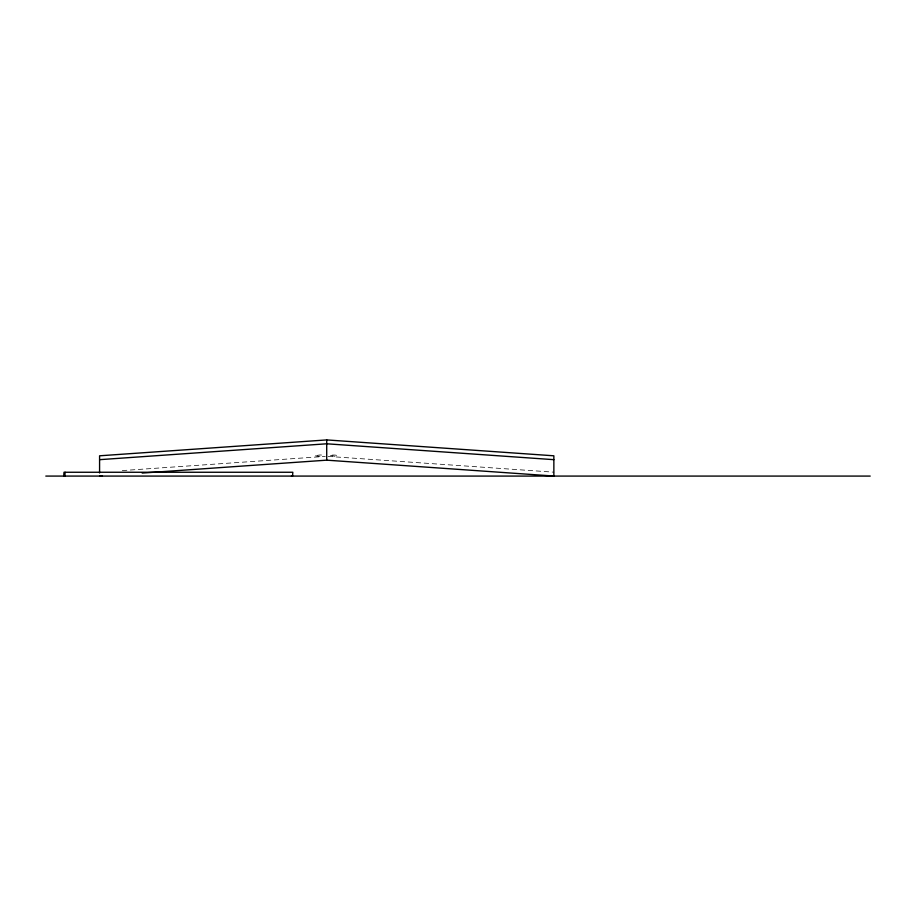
<?xml version="1.0" encoding="UTF-8"?>
<svg xmlns="http://www.w3.org/2000/svg" width="916" height="916" viewBox="0 0 916 916"><rect width="100%" height="100%" fill="white"/><g stroke="black" fill="none" stroke-linecap="round" stroke-linejoin="round"><path stroke-width="0.69" stroke-dasharray="4.58 3.44" d="M122.297 470.584L325.295 456.397M328.134 456.397L553.859 472.175M330.458 455.332C339.344 458.126 339.905 454.038 330.539 455.263M315.379 455.847C324.218 457.553 324.928 453.18 315.379 455.847"/><path stroke-width="1.37" d="M63.719 476.08L63.994 472.255L292.822 472.255L292.559 476.08L291.414 476.08M64.864 476.08L65.139 472.255M142.175 473.068L326.714 460.164L553.859 476.045L553.859 455.802L326.714 439.92L99.581 455.802L99.581 472.977M99.581 459.672L326.714 443.791L553.859 459.672M99.581 476.045L102.42 475.851M45.8 476.08L870.2 476.08M326.714 439.92L326.714 460.164"/></g></svg>
